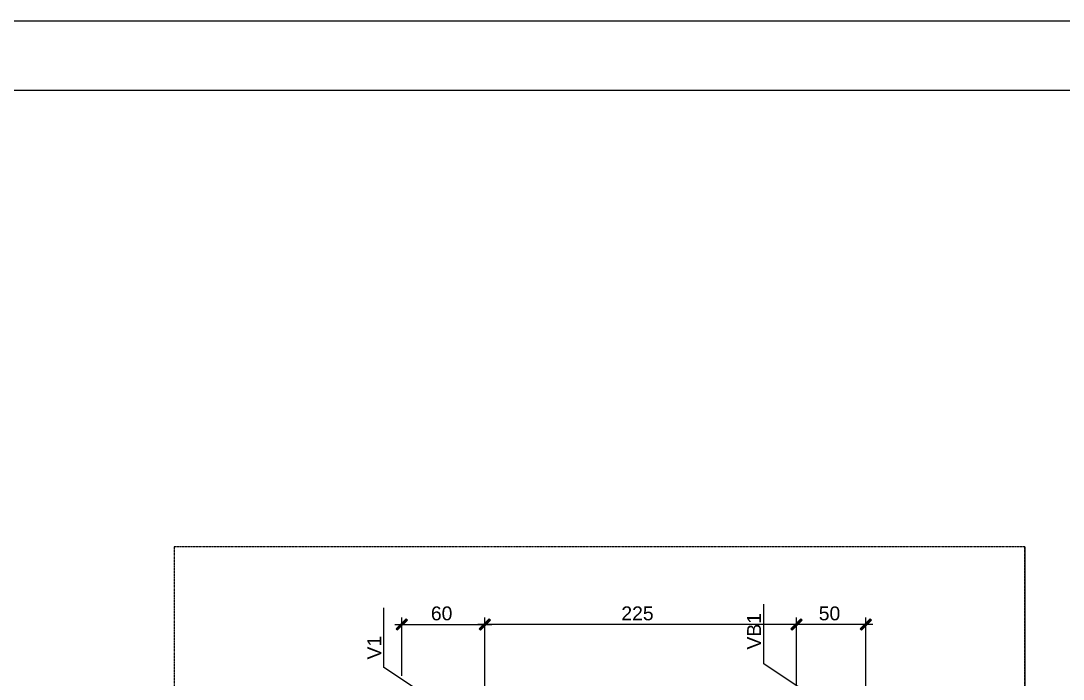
# Model space of a CAD drawing. Extents: x -1789 to 4156, y -3064 to 1391.
# Drawn here: x 1422 to 2174, y 916 to 1391 of the extents above; entities that cross this region are included whole.
import ezdxf

# ---------------------------------------------------------------- set-up
doc = ezdxf.new("R2010")
doc.units = 0
doc.linetypes.add('ESTILO_TQS_0003', pattern=[0.92, 0.3, -0.15, 0.02, -0.15, 0.3])
doc.linetypes.add('ESTILO_TQS_0005', pattern=[0.4, 0.3, -0.1])
for name, color, linetype in [('1', 1, 'CONTINUOUS'), ('2', 2, 'CONTINUOUS'), ('3', 3, 'CONTINUOUS'), ('7', 7, 'CONTINUOUS')]:
    doc.layers.add(name, color=color, linetype=linetype)
doc.styles.add('TQS_ARIAL', font='arial.ttf')

msp = doc.modelspace()

# ---------------------------------------------------------------- linework, layer by layer
at = {"layer": '1', "linetype": 'Continuous'}
for p, q in [((1696.93695, 918.2804), (1696.93695, 960.2544)), ((1756.93695, 873.61045), (1756.93695, 960.2544)), ((1756.93695, 918.2804), (1756.93695, 960.2544)), ((1981.93575, 875.87575), (1981.93575, 960.2544)), ((1981.93575, 899.2804), (1981.93575, 960.2544)), ((2031.93575, 899.2804), (2031.93575, 960.2544)), ((1691.93695, 955.2544), (1761.93695, 955.2544)), ((1986.93575, 955.2544), (1751.93695, 955.2544)), ((2036.93575, 955.2544), (1976.93575, 955.2544))]:
    msp.add_line(p, q, dxfattribs=at)
at = {"layer": '1', "linetype": 'ESTILO_TQS_0005'}
msp.add_line((1981.93575, 36.7804), (1981.93575, 955.6598), dxfattribs=at)
at = {"layer": '1', "linetype": 'Continuous'}
for points in [[(-1788.6791, 1391.0115), (-738.6791, 1391.0115), (-738.6791, 1341.0115), (-738.6791, 1391.0115), (-468.6791, 1391.0115), (-468.6791, 1341.0115), (-468.6791, 1391.0115), (456.3209, 1391.0115), (456.3209, 1341.0115), (456.3209, 1391.0115), (1381.3209, 1391.0115), (1381.3209, 1341.0115), (1381.3209, 1391.0115), (2306.3209, 1391.0115)], [(1714.7125, 903.80175), (1684.0927, 924.27015), (1684.0927, 967.22465)], [(1988.85545, 906.4234), (1958.23565, 926.8918), (1958.23565, 969.8463)], [(1693.8428, 951.2764), (1700.9881, 958.42165), (1700.1042, 959.30555), (1692.95895, 952.1603), (1693.8428, 951.2764)], [(1760.0311, 959.23245), (1752.88585, 952.08715), (1753.7697, 951.2033), (1760.915, 958.34855), (1760.0311, 959.23245)], [(1753.8428, 951.2764), (1760.9881, 958.42165), (1760.1042, 959.30555), (1752.95895, 952.1603), (1753.8428, 951.2764)], [(1985.0299, 959.23245), (1977.8846, 952.08715), (1978.7685, 951.2033), (1985.91375, 958.34855), (1985.0299, 959.23245)], [(1985.0299, 959.23245), (1977.8846, 952.08715), (1978.7685, 951.2033), (1985.91375, 958.34855), (1985.0299, 959.23245)], [(2035.0299, 959.23245), (2027.8846, 952.08715), (2028.7685, 951.2033), (2035.91375, 958.34855), (2035.0299, 959.23245)]]:
    msp.add_lwpolyline(points, dxfattribs=at)
for points in [[(1693.8428, 951.2764), (1700.1042, 959.30555), (1692.95895, 952.1603)], [(1693.8428, 951.2764), (1700.9881, 958.42165), (1700.1042, 959.30555)], [(1760.0311, 959.23245), (1752.88585, 952.08715), (1753.7697, 951.2033)], [(1753.8428, 951.2764), (1760.1042, 959.30555), (1752.95895, 952.1603)], [(1760.0311, 959.23245), (1753.7697, 951.2033), (1760.915, 958.34855)], [(1753.8428, 951.2764), (1760.9881, 958.42165), (1760.1042, 959.30555)], [(1760.0311, 959.23245), (1760.915, 958.34855), (1760.0311, 959.23245)], [(1985.0299, 959.23245), (1977.8846, 952.08715), (1978.7685, 951.2033)], [(1985.0299, 959.23245), (1977.8846, 952.08715), (1978.7685, 951.2033)], [(1985.0299, 959.23245), (1978.7685, 951.2033), (1985.91375, 958.34855)], [(1985.0299, 959.23245), (1978.7685, 951.2033), (1985.91375, 958.34855)], [(1985.0299, 959.23245), (1985.91375, 958.34855), (1985.0299, 959.23245)], [(1985.0299, 959.23245), (1985.91375, 958.34855), (1985.0299, 959.23245)], [(2035.0299, 959.23245), (2027.8846, 952.08715), (2028.7685, 951.2033)], [(2035.0299, 959.23245), (2028.7685, 951.2033), (2035.91375, 958.34855)], [(2035.0299, 959.23245), (2035.91375, 958.34855), (2035.0299, 959.23245)], [(1693.8428, 951.2764), (1692.95895, 952.1603), (1693.8428, 951.2764)], [(1753.8428, 951.2764), (1752.95895, 952.1603), (1753.8428, 951.2764)]]:
    msp.add_solid(points, dxfattribs=at)
at = {"layer": '2', "linetype": 'ESTILO_TQS_0003'}
msp.add_lwpolyline([(1532.6668, -1652.89415), (2146.65185, -1652.89415), (2146.65185, 1011.24555), (1532.6668, 1011.24555), (1532.6668, -1652.89415)], dxfattribs=at)
at = {"layer": '3', "linetype": 'Continuous'}
msp.add_line((2146.65185, 1011.24555), (2146.65185, -1652.89415), dxfattribs=at)
at = {"layer": '7', "linetype": 'Continuous'}
msp.add_lwpolyline([(-1663.6791, 1341.0115), (4106.3209, 1341.0115), (4106.3209, -3013.9885), (-1663.6791, -3013.9885), (-1663.6791, 1341.0115)], dxfattribs=at)

# ---------------------------------------------------------------- texts
at = {"layer": '2', "linetype": 'Continuous', "style": 'TQS_ARIAL'}
for s, p in [('60', (1717.93695, 958.2544)), ('225', (1855.43635, 958.2544)), ('50', (1997.93575, 958.2544))]:
    msp.add_text(s, height=10, dxfattribs=at).set_placement(p)
for s, p in [('VB1', (1956.2421, 937.15755)), ('V1', (1682.0898, 929.9638))]:
    msp.add_text(s, height=10, rotation=90, dxfattribs=at).set_placement(p)

doc.saveas('drawing.dxf')
